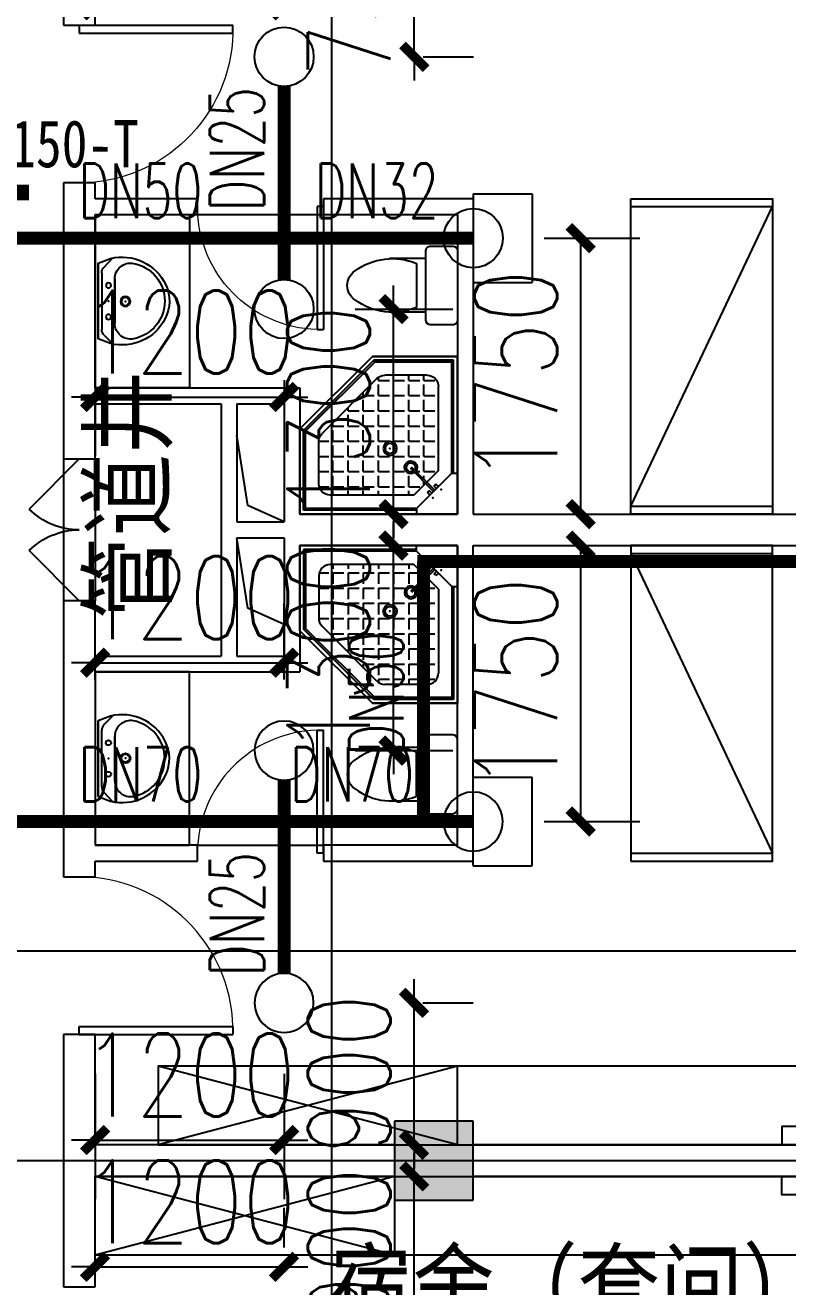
# Model space of a CAD drawing. Extents: x 0 to 2838408, y -923048 to 203859.
# Drawn here: x 2778019 to 2782859, y -661341 to -653341 of the extents above; entities that cross this region are included whole.
import ezdxf
from ezdxf.enums import TextEntityAlignment as Align

# ---------------------------------------------------------------- set-up
doc = ezdxf.new("R2010")
doc.units = 0
doc.header["$LTSCALE"] = 1000
for name, color, linetype in [('A-Fixt', 81, 'Continuous'), ('CLAYER', 7, 'Continuous'), ('COLUMN', 9, 'Continuous'), ('DOOR_FIRE', 4, 'Continuous'), ('DOTE', 8, 'Continuous'), ('EQUIP_喷头', 7, 'Continuous'), ('PIPE-喷淋', 6, 'Continuous'), ('PUB_HATCH', 8, 'Continuous'), ('PUB_TEXT', 7, 'Continuous'), ('TEXT_喷淋', 7, 'Continuous'), ('TWT_DIM', 3, 'Continuous'), ('WALL', 9, 'Continuous'), ('WINDOW', 4, 'Continuous'), ('XREF', 8, 'Continuous'), ('抗震支吊架', 2, 'Continuous'), ('洁具', 213, 'Continuous')]:
    doc.layers.add(name, color=color, linetype=linetype)
doc.styles.add('_TCH_DIM_T3', font='SIMPLEX', dxfattribs={"width": 0.75, "bigfont": 'HZTXT'})
doc.styles.add('_TWT_PIPEDN', font='SIMPLEX', dxfattribs={"width": 0.8, "height": 2.3, "bigfont": 'HZTXT'})
doc.styles.add('kzcad', font='', dxfattribs={"width": 0.8})
doc.styles.get("Standard").update_dxf_attribs({"font": 'geniso.shx', "bigfont": 'hztxt.shx'})
doc.styles.get('kzcad').set_extended_font_data('SimSun')
doc.dimstyles.new('_TWT_ARCH&&150', dxfattribs={"dimtxt": 525, "dimasz": 150, "dimexe": 375, "dimexo": 450, "dimgap": 150, "dimtad": 1, "dimdec": 0, "dimzin": 0, "dimdsep": 46, "dimtxsty": '_TCH_DIM_T3', "dimblk": 'ARCHTICK', "dimcen": 0.09, "dimclrt": 7, "dimazin": 2, "dimtfac": 1, "dimtdec": 0, "dimtix": 1, "dimtmove": 2, "dimatfit": 3, "dimfxl": 1, "dimtolj": 1, "dimtzin": 0, "dimarcsym": 0})

# ---------------------------------------------------------------- blocks, each defined once
blk = doc.blocks.new('1F平面-CAD导入_dwg_Drawing4_t3_dwg_$plan$00001613-474159-1F-927810-1F')
at = {"layer": '洁具'}
for p, q in [((-30, 250), (-170, 250)), ((-200, 169.7), (-430.4, 169.7)), ((-260.4, -139.7), (-260.4, 139.7)), ((-200, -169.7), (-200, -220)), ((-170, -250), (-30, -250))]:
    blk.add_line(p, q, dxfattribs=at)
for points in [[(-200, 220), (-200, 169.7), (-200, -169.7), (-430.4, -169.7)], [(0, -220), (0, 220)]]:
    blk.add_lwpolyline(points, dxfattribs=at)
for centre, radius, start, end in [((-170, 220), 30, 90, 180), ((-30, 220), 30, 0, 90), ((-412.8, -227.4), 397.5, 67.45048, 126.63814), ((-589.6, 0), 109.8, 123.45086, 236.54914), ((-412.8, 227.4), 397.5, 233.36186, 292.54952), ((-170, -220), 30, 180, 270), ((-30, -220), 30, 270, 0)]:
    blk.add_arc(centre, radius, start, end, dxfattribs=at)
blk = doc.blocks.new('$lvtry$00000169')
at = {"color": 0}
for p, q in [((258.9, -36), (258.9, 0)), ((258.9, -36), (36, -258.9)), ((258.9, -24), (976, -24)), ((258.9, -36), (964, -36)), ((964, -36), (976, -24)), ((964, -36), (964, -525.1)), ((976, -24), (976, -530.1)), ((276.1, -120), (120, -276.1)), ((143.9, -151), (290.7, -298.1)), ((151, -143.9), (297.8, -291)), ((269.6, -212.7), (269.6, -142.7)), ((276.1, -120), (808, -120)), ((365.9, -212.7), (365.9, -142.7)), ((462.1, -212.7), (462.1, -142.7)), ((558.4, -212.7), (558.4, -142.7)), ((654.6, -212.7), (654.6, -142.7)), ((750.9, -212.7), (750.9, -142.7)), ((847.1, -212.7), (847.1, -142.7)), ((173.4, -308.9), (173.4, -238.9)), ((183.4, -212.7), (205.5, -212.7)), ((219.6, -212.7), (243.4, -212.7)), ((269.6, -212.7), (339.6, -212.7)), ((269.6, -262.8), (269.6, -238.9)), ((365.9, -212.7), (435.9, -212.7)), ((365.9, -308.9), (365.9, -238.9)), ((462.1, -212.7), (532.1, -212.7)), ((462.1, -308.9), (462.1, -238.9)), ((558.4, -212.7), (628.4, -212.7)), ((558.4, -308.9), (558.4, -238.9)), ((654.6, -212.7), (724.6, -212.7)), ((654.6, -308.9), (654.6, -238.9)), ((750.9, -212.7), (820.9, -212.7)), ((750.9, -308.9), (750.9, -238.9)), ((847.1, -212.7), (880, -212.7)), ((847.1, -308.9), (847.1, -238.9)), ((880, -192), (880, -460.5)), ((36, -258.9), (0, -258.9)), ((24, -258.9), (24, -976)), ((36, -258.9), (36, -964)), ((120, -276.1), (120, -808)), ((120, -308.9), (147.1, -308.9)), ((173.4, -308.9), (243.4, -308.9)), ((334.3, -308.9), (339.6, -308.9)), ((365.9, -308.9), (435.9, -308.9)), ((462.1, -308.9), (532.1, -308.9)), ((558.4, -308.9), (628.4, -308.9)), ((654.6, -308.9), (724.6, -308.9)), ((750.9, -308.9), (820.9, -308.9)), ((847.1, -308.9), (880, -308.9)), ((173.4, -405.2), (173.4, -335.2)), ((269.6, -405.2), (269.6, -335.2)), ((365.9, -405.2), (365.9, -335.2)), ((462.1, -405.2), (462.1, -335.2)), ((558.4, -405.2), (558.4, -335.2)), ((654.6, -405.2), (654.6, -335.2)), ((750.9, -405.2), (750.9, -335.2)), ((847.1, -405.2), (847.1, -335.2)), ((120, -405.2), (147.1, -405.2)), ((173.4, -405.2), (243.4, -405.2)), ((173.4, -501.4), (173.4, -431.4)), ((269.6, -405.2), (339.6, -405.2)), ((269.6, -501.4), (269.6, -431.4)), ((365.9, -405.2), (378.6, -405.2)), ((365.9, -501.4), (365.9, -431.4)), ((462.1, -405.2), (532.1, -405.2)), ((462.1, -501.4), (462.1, -431.4)), ((558.4, -405.2), (628.4, -405.2)), ((558.4, -501.4), (558.4, -431.4)), ((654.6, -405.2), (724.6, -405.2)), ((654.6, -501.4), (654.6, -431.4)), ((750.9, -405.2), (820.9, -405.2)), ((750.9, -501.4), (750.9, -431.4)), ((847.1, -405.2), (880, -405.2)), ((847.1, -501.4), (847.1, -431.4)), ((120, -501.4), (147.1, -501.4)), ((173.4, -501.4), (243.4, -501.4)), ((173.4, -597.7), (173.4, -527.7)), ((269.6, -501.4), (339.6, -501.4)), ((269.6, -597.7), (269.6, -527.7)), ((365.9, -501.4), (435.9, -501.4)), ((365.9, -597.7), (365.9, -527.7)), ((462.1, -501.4), (532.1, -501.4)), ((462.1, -597.7), (462.1, -527.7)), ((858.9, -511.4), (511.4, -858.9)), ((964, -525.1), (525.1, -964)), ((976, -530.1), (530.1, -976)), ((558.4, -501.4), (628.4, -501.4)), ((558.4, -597.7), (558.4, -527.7)), ((654.6, -501.4), (724.6, -501.4)), ((654.6, -597.7), (654.6, -527.7)), ((750.9, -501.4), (820.9, -501.4)), ((750.9, -597.7), (750.9, -527.7)), ((847.1, -501.4), (867.2, -501.4)), ((964, -525.1), (976, -530.1)), ((120, -597.7), (147.1, -597.7)), ((173.4, -597.7), (243.4, -597.7)), ((173.4, -693.9), (173.4, -623.9)), ((269.6, -597.7), (339.6, -597.7)), ((269.6, -693.9), (269.6, -623.9)), ((365.9, -597.7), (435.9, -597.7)), ((365.9, -693.9), (365.9, -623.9)), ((462.1, -597.7), (532.1, -597.7)), ((462.1, -693.9), (462.1, -623.9)), ((558.4, -597.7), (628.4, -597.7)), ((558.4, -693.9), (558.4, -623.9)), ((654.6, -597.7), (724.6, -597.7)), ((654.6, -693.9), (654.6, -623.9)), ((750.9, -597.7), (772.6, -597.7)), ((120, -693.9), (147.1, -693.9)), ((173.4, -693.9), (243.4, -693.9)), ((269.6, -693.9), (339.6, -693.9)), ((365.9, -693.9), (435.9, -693.9)), ((462.1, -693.9), (532.1, -693.9)), ((558.4, -693.9), (628.4, -693.9)), ((654.6, -693.9), (676.4, -693.9)), ((120, -790.2), (147.1, -790.2)), ((173.4, -790.2), (173.4, -720.2)), ((173.4, -790.2), (243.4, -790.2)), ((269.6, -790.2), (269.6, -720.2)), ((269.6, -790.2), (339.6, -790.2)), ((365.9, -790.2), (365.9, -720.2)), ((365.9, -790.2), (435.9, -790.2)), ((462.1, -790.2), (462.1, -720.2)), ((462.1, -790.2), (532.1, -790.2)), ((558.4, -790.2), (558.4, -720.2)), ((558.4, -790.2), (580.1, -790.2)), ((173.4, -877.5), (173.4, -816.4)), ((192, -880), (460.5, -880)), ((269.6, -880), (269.6, -816.4)), ((365.9, -880), (365.9, -816.4)), ((462.1, -880), (462.1, -816.4)), ((36, -964), (24, -976)), ((24, -976), (530.1, -976)), ((36, -964), (525.1, -964)), ((525.1, -964), (530.1, -976))]:
    blk.add_line(p, q, dxfattribs=at)
blk.add_lwpolyline([(0, 0), (0, -1000), (540, -1000), (1000, -540), (1000, 0)], close=True)
for points in [[(0, 0), (0, -1000)], [(0, 0), (1000, 0)], [(1000, 0), (1000, -540)], [(189.7, -136.1), (177.9, -147.9), (162.5, -132.5), (174.3, -120.7)], [(136.1, -189.7), (147.9, -177.9), (132.5, -162.5), (120.7, -174.3)], [(1000, -540), (540, -1000)], [(0, -1000), (540, -1000)]]:
    blk.add_lwpolyline(points, close=True, dxfattribs=at)
for radius in [43.8, 31.1]:
    blk.add_circle((416.2, -427.6), radius, dxfattribs=at)
for centre, radius, start, end in [((808, -192), 72, 0, 90), ((296, -295.7), 40.6, 142.58296, 128.41974), ((296, -295.7), 28.6, 145.82801, 125.65986), ((808, -460.5), 72, 315, 0), ((192, -808), 72, 180, 270), ((460.5, -808), 72, 270, 315)]:
    blk.add_arc(centre, radius, start, end, dxfattribs=at)
for p in [(103.2, -155.8, 0), (156.1, -102.2, 0), (415.8, -428.1, 0)]:
    blk.add_point(p, dxfattribs=at)
blk = doc.blocks.new('$lvtry$00000178')
at = {"color": 0}
for p, q in [((-238.4, 0), (238.4, 0)), ((-214.1, -36.1), (-272.1, -90.6)), ((-179.8, -22.5), (180.1, -22.5)), ((215.7, -37.5), (268.3, -90.8)), ((-141.7, -105.2), (140.2, -105.2)), ((140.2, -105.2), (-141.7, -105.2))]:
    blk.add_line(p, q, dxfattribs=at)
blk.add_lwpolyline([(-103.6, -429.7, 0.224698), (110.4, -425.4, 0.348046), (268.9, -78.5), (239.5, 0), (-241.3, 0), (-270.7, -78.5, 0.356844)], format="xyb", close=True, dxfattribs=at)
for centre, radius in [((-100, -65), 16.3), ((100, -65), 16.3), ((1.4, -172.5), 31.6)]:
    blk.add_circle(centre, radius, dxfattribs=at)
at = {"color": 0, "lineweight": 13}
blk.add_circle((1.4, -172.5), 23, dxfattribs=at)
at = {"color": 0}
for centre, radius, start, end in [((-179.8, -72.5), 50, 90, 133.18096), ((180.1, -72.5), 50, 44.56072, 90), ((-141.7, -205.2), 100, 90, 190.56023), ((140.2, -205.2), 100, 349.43977, 90), ((-0.7, -179), 243.4, 190.56023, 349.43977)]:
    blk.add_arc(centre, radius, start, end, dxfattribs=at)
for p in [(0, -65), (1.4, -172.5)]:
    blk.add_point(p, dxfattribs=at)
blk = doc.blocks.new('A$C70365C93')
at = {"layer": '洁具'}
blk.add_lwpolyline([(-1900, 2300), (-1900, 1700), (-800, 1700), (-800, 2300)], close=True, dxfattribs=at)
blk.add_blockref('$lvtry$00000178', (-1350, 2280), dxfattribs=at)
at = {"layer": '洁具', "rotation": 180}
blk.add_blockref('$lvtry$00000169', (0, 0), dxfattribs=at)
at = {"layer": '洁具', "extrusion": (0, 0, -1), "xscale": -1, "zscale": -1, "rotation": 90}
blk.add_blockref('1F平面-CAD导入_dwg_Drawing4_t3_dwg_$plan$00001613-474159-1F-927810-1F', (1450, 0), dxfattribs=at)
blk = doc.blocks.new('单人床')
at = {"layer": 'A-Fixt'}
for p, q in [((47773.8, 13973.4), (48673.8, 13973.4)), ((47773.8, 12073.4), (48673.8, 13973.4)), ((47773.8, 12073.4), (48673.8, 12073.4))]:
    blk.add_line(p, q, dxfattribs=at)
blk.add_lwpolyline([(47773.8, 14023.4), (48673.8, 14023.4), (48673.8, 12023.4), (47773.8, 12023.4), (47773.8, 14023.4)], dxfattribs=at)
blk = doc.blocks.new('宿舍')
at = {"layer": 'A-Fixt'}
for p, q in [((47853.8, 13801.7), (48353.8, 15701.7)), ((48353.8, 13801.7), (47853.8, 15701.7)), ((47853.8, 13801.7), (48353.8, 13801.7))]:
    blk.add_line(p, q, dxfattribs=at)
for points in [[(47853.8, 8601.7), (48353.8, 8601.7), (48353.8, 15701.7), (47853.8, 15701.7)], [(47853.8, 10676.1), (47970.5, 10676.1), (47970.5, 11742.6), (47853.8, 11742.6)]]:
    blk.add_lwpolyline(points, close=True, dxfattribs=at)
at = {"xscale": -1, "rotation": 90}
blk.add_blockref('单人床', (63677.2, 60475.5), dxfattribs=at)
blk = doc.blocks.new('宿舍套件')
at = {"layer": 'A-Fixt'}
for p, q in [((47853.8, 14201.7), (48353.8, 16101.7)), ((48353.8, 14201.7), (47853.8, 16101.7)), ((47853.8, 14201.7), (48353.8, 14201.7))]:
    blk.add_line(p, q, dxfattribs=at)
for points in [[(47853.8, 8601.7), (48353.8, 8601.7), (48353.8, 16101.7), (47853.8, 16101.7)], [(47853.8, 10676.1), (47970.5, 10676.1), (47970.5, 11742.6), (47853.8, 11742.6)]]:
    blk.add_lwpolyline(points, close=True, dxfattribs=at)
blk = doc.blocks.new('$DorLib2D$00000116')
at = {"color": 0}
for p, q in [((-0.5, 0), (-0.1464, 0.3536)), ((0.5, 0), (0.1464, 0.3536))]:
    blk.add_line(p, q, dxfattribs=at)
for centre, start, end in [((-0.5, 0), 0, 45), ((0.5, 0), 135, 180)]:
    blk.add_arc(centre, 0.5, start, end, dxfattribs=at)
blk = doc.blocks.new('$DorLib2D$00000001')
for p, q in [((0.45, 0.975), (0.5, 0.975)), ((0.45, 0), (0.45, 0.975)), ((0.5, 0), (0.5, 0.975)), ((0.5, 0), (0.45, 0))]:
    blk.add_line(p, q)
at = {"lineweight": 13}
blk.add_arc((0.475, 0), 0.975, 91.46928, 180, dxfattribs=at)
blk = doc.blocks.new('4F1')
at = {"layer": 'PUB_HATCH'}
blk.add_hatch(color=256, dxfattribs=at).paths.add_polyline_path([(2444816.7, -660291.3), (2444316.7, -660291.3), (2444316.7, -660791.3), (2444816.7, -660791.3)])
for points in [[(2443616.7, -656491.3), (2443386.5, -656387.7), (2443316.7, -655941.3)], [(2443616.7, -657141.3), (2443386.5, -657037.7), (2443316.7, -656591.3)]]:
    blk.add_lwpolyline(points)
at = {"layer": 'COLUMN'}
for p, q in [((2444816.7, -660291.3), (2444316.7, -660291.3)), ((2444316.7, -660291.3), (2444316.7, -660791.3)), ((2444816.7, -660791.3), (2444816.7, -660291.3)), ((2444316.7, -660791.3), (2444816.7, -660791.3))]:
    blk.add_line(p, q, dxfattribs=at)
at = {"layer": 'Defpoints', "color": 250}
blk.add_lwpolyline([(2326685.8, -586096.2), (2468623.3, -586096.2), (2468623.3, -659212.9), (2326685.8, -659212.9)], close=True, dxfattribs=at)
at = {"layer": 'DOOR_FIRE'}
for p, q in [((2442216.7, -656091.3), (2442216.7, -656991.3)), ((2442416.7, -656091.3), (2442416.7, -656991.3))]:
    blk.add_line(p, q, dxfattribs=at)
at = {"layer": 'DOTE'}
for p, q in [((2443916.7, -606941.3), (2443916.7, -690141.3)), ((2435862.3, -660541.3), (2453916.7, -660541.3))]:
    blk.add_line(p, q, dxfattribs=at)
at = {"layer": 'WALL'}
for p, q in [((2442216.7, -652541.3), (2442216.7, -653341.3)), ((2442416.7, -653341.3), (2442416.7, -652641.3)), ((2442216.7, -653341.3), (2442416.7, -653341.3)), ((2442416.7, -654341.3), (2442216.7, -654341.3)), ((2442216.7, -654341.3), (2442216.7, -654441.3)), ((2442416.7, -654441.3), (2442416.7, -654341.3)), ((2442216.7, -654441.3), (2442216.7, -655641.3)), ((2443066.7, -654441.3), (2442416.7, -654441.3)), ((2443066.7, -654541.3), (2443066.7, -654441.3)), ((2444816.7, -654441.3), (2443866.7, -654441.3)), ((2443866.7, -654441.3), (2443866.7, -654541.3)), ((2444816.7, -654441.3), (2444816.7, -656441.3)), ((2442416.7, -654541.3), (2442416.7, -655641.3)), ((2442416.7, -654541.3), (2443066.7, -654541.3)), ((2443866.7, -654541.3), (2444716.7, -654541.3)), ((2444716.7, -654541.3), (2444716.7, -656441.3)), ((2442216.7, -655641.3), (2442216.7, -656091.3)), ((2442416.7, -655641.3), (2443216.7, -655641.3)), ((2443216.7, -655641.3), (2443716.7, -655641.3)), ((2443716.7, -655641.3), (2443716.7, -656441.3)), ((2442416.7, -656091.3), (2442416.7, -655741.3)), ((2442416.7, -655741.3), (2443216.7, -655741.3)), ((2443216.7, -655741.3), (2443216.7, -656541.3)), ((2443316.7, -655741.3), (2443616.7, -655741.3)), ((2443316.7, -655741.3), (2443316.7, -656491.3)), ((2443616.7, -655741.3), (2443616.7, -656491.3)), ((2442216.7, -656091.3), (2442416.7, -656091.3)), ((2443716.7, -656441.3), (2444716.7, -656441.3)), ((2444816.7, -656441.3), (2450166.7, -656441.3)), ((2443216.7, -656541.3), (2443216.7, -657341.3)), ((2443316.7, -656491.3), (2443616.7, -656491.3)), ((2443316.7, -656591.3), (2443316.7, -657341.3)), ((2443316.7, -656591.3), (2443616.7, -656591.3)), ((2443616.7, -656591.3), (2443616.7, -657341.3)), ((2443716.7, -656641.3), (2443716.7, -657441.3)), ((2443716.7, -656641.3), (2444716.7, -656641.3)), ((2444716.7, -658541.3), (2444716.7, -656641.3)), ((2444816.7, -658641.3), (2444816.7, -656641.3)), ((2444816.7, -656641.3), (2450166.7, -656641.3)), ((2442416.7, -656991.3), (2442216.7, -656991.3)), ((2442216.7, -656991.3), (2442216.7, -657441.3)), ((2442416.7, -657341.3), (2442416.7, -656991.3)), ((2442416.7, -657341.3), (2443216.7, -657341.3)), ((2443316.7, -657341.3), (2443616.7, -657341.3)), ((2442216.7, -657441.3), (2442216.7, -658641.3)), ((2442416.7, -657441.3), (2442416.7, -658541.3)), ((2442416.7, -657441.3), (2443216.7, -657441.3)), ((2443216.7, -657441.3), (2443716.7, -657441.3)), ((2443066.7, -658541.3), (2442416.7, -658541.3)), ((2443066.7, -658641.3), (2443066.7, -658541.3)), ((2444716.7, -658541.3), (2443866.7, -658541.3)), ((2443866.7, -658541.3), (2443866.7, -658641.3)), ((2442216.7, -658641.3), (2442216.7, -658741.3)), ((2442416.7, -658641.3), (2443066.7, -658641.3)), ((2442416.7, -658741.3), (2442416.7, -658641.3)), ((2443866.7, -658641.3), (2444816.7, -658641.3)), ((2442216.7, -658741.3), (2442416.7, -658741.3)), ((2442416.7, -659741.3), (2442216.7, -659741.3)), ((2442216.7, -659741.3), (2442216.7, -660541.3)), ((2442416.7, -660441.3), (2442416.7, -659741.3)), ((2444316.7, -660441.3), (2442416.7, -660441.3)), ((2449916.7, -660441.3), (2444816.7, -660441.3)), ((2442216.7, -660541.3), (2442216.7, -661341.3)), ((2444316.7, -660641.3), (2442416.7, -660641.3)), ((2442416.7, -661341.3), (2442416.7, -660641.3)), ((2449916.7, -660641.3), (2444816.7, -660641.3)), ((2442216.7, -661341.3), (2442416.7, -661341.3))]:
    blk.add_line(p, q, dxfattribs=at)
at = {"layer": 'WINDOW'}
for p, q in [((2443066.7, -654541.3), (2443866.7, -654541.3)), ((2443066.7, -658541.3), (2443866.7, -658541.3))]:
    blk.add_line(p, q, dxfattribs=at)
at = {"xscale": -1, "rotation": 89.99999999992463}
for name, p in [('宿舍', (2458518.4, -604787.5)), ('A$C70365C93', (2444716.7, -656441.3)), ('宿舍套件', (2458518.4, -612787.5))]:
    blk.add_blockref(name, p, dxfattribs=at)
for name, p, rotation in [('A$C70365C93', (2444716.7, -656641.3), 89.99999999999997), ('宿舍', (2458518.4, -708295.1), 89.99999999529602)]:
    blk.add_blockref(name, p, dxfattribs=dict(rotation=rotation))
at = {"layer": 'DOOR_FIRE', "xscale": 900, "yscale": -900, "zscale": 200, "rotation": 269.9999999999852}
blk.add_blockref('$DorLib2D$00000116', (2442316.7, -656541.3), dxfattribs=at)
at = {"layer": 'WINDOW', "yscale": -1000, "rotation": 90}
for p, xscale, zscale in [((2442316.7, -653841.3), 1000, 1000), ((2442316.7, -659241.3), -1000, -1000)]:
    blk.add_blockref('$DorLib2D$00000001', p, dxfattribs=dict(at, xscale=xscale, zscale=zscale))
at = {"layer": 'WINDOW', "xscale": 800, "zscale": 800}
for p, yscale in [((2443466.7, -654491.3), -800), ((2443466.7, -658591.3), 800)]:
    blk.add_blockref('$DorLib2D$00000001', p, dxfattribs=dict(at, yscale=yscale))
at = {"layer": 'CLAYER'}
blk.add_text('管道井', height=525, rotation=90, dxfattribs=at).set_placement((2442903.7, -657108.9))
at = {"layer": 'PUB_TEXT'}
blk.add_text('宿舍（套间）', height=525, dxfattribs=at).set_placement((2443903.8, -661636.2))
blk = doc.blocks.new('_ArchTick')
at = {"color": 0, "linetype": 'ByBlock', "const_width": 0.4}
blk.add_lwpolyline([(-0.5, -0.5), (0.5, 0.5)], dxfattribs=at)
blk = doc.blocks.new('*D2783')
at = {"layer": 'Defpoints', "color": 0, "linetype": 'ByBlock', "transparency": 16777216}
for p in [(2779662.5, -655141.3), (2780357.4, -655141.3), (2779662.5, -656441.3)]:
    blk.add_point(p, dxfattribs=at)
at = {"layer": 'TWT_DIM', "color": 0, "linetype": 'ByBlock', "lineweight": -2, "transparency": 16777216}
for p, q in [((2780357.4, -655141.3), (2780357.4, -654991.3)), ((2780112.5, -655141.3), (2780732.4, -655141.3)), ((2780357.4, -656441.3), (2780357.4, -655141.3)), ((2780112.5, -656441.3), (2780732.4, -656441.3)), ((2780357.4, -656441.3), (2780357.4, -656591.3))]:
    blk.add_line(p, q, dxfattribs=at)
at = {"layer": 'TWT_DIM', "color": 0, "linetype": 'ByBlock', "lineweight": -2, "transparency": 16777216, "xscale": 150, "yscale": 150, "zscale": 150}
for p, rotation in [((2780357.4, -655141.3), 270), ((2780357.4, -656441.3), 90)]:
    blk.add_blockref('_ArchTick', p, dxfattribs=dict(at, rotation=rotation))
at = {"layer": 'TWT_DIM', "color": 7, "linetype": 'ByBlock', "transparency": 16777216, "insert": (2779944.9, -655791.3), "char_height": 525, "attachment_point": 5, "rotation": 90, "style": '_TCH_DIM_T3'}
blk.add_mtext('\\A1;1300', dxfattribs=at)
blk = doc.blocks.new('*D2784')
at = {"layer": 'Defpoints', "color": 0, "linetype": 'ByBlock', "transparency": 16777216}
for p in [(2779662.5, -656641.3), (2780357.4, -656641.3), (2779662.5, -657941.3)]:
    blk.add_point(p, dxfattribs=at)
at = {"layer": 'TWT_DIM', "color": 0, "linetype": 'ByBlock', "lineweight": -2, "transparency": 16777216}
for p, q in [((2780357.4, -656641.3), (2780357.4, -656491.3)), ((2780112.5, -656641.3), (2780732.4, -656641.3)), ((2780357.4, -657941.3), (2780357.4, -656641.3)), ((2780112.5, -657941.3), (2780732.4, -657941.3)), ((2780357.4, -657941.3), (2780357.4, -658091.3))]:
    blk.add_line(p, q, dxfattribs=at)
at = {"layer": 'TWT_DIM', "color": 0, "linetype": 'ByBlock', "lineweight": -2, "transparency": 16777216, "xscale": 150, "yscale": 150, "zscale": 150}
for p, rotation in [((2780357.4, -656641.3), 270), ((2780357.4, -657941.3), 90)]:
    blk.add_blockref('_ArchTick', p, dxfattribs=dict(at, rotation=rotation))
at = {"layer": 'TWT_DIM', "color": 7, "linetype": 'ByBlock', "transparency": 16777216, "insert": (2779944.9, -657291.3), "char_height": 525, "attachment_point": 5, "rotation": 90, "style": '_TCH_DIM_T3'}
blk.add_mtext('\\A1;1300', dxfattribs=at)
blk = doc.blocks.new('*D2785')
at = {"layer": 'Defpoints', "color": 0, "linetype": 'ByBlock', "transparency": 16777216}
for p in [(2780862.5, -656641.3), (2781544.9, -656641.3), (2780862.5, -658391.3)]:
    blk.add_point(p, dxfattribs=at)
at = {"layer": 'TWT_DIM', "color": 0, "linetype": 'ByBlock', "lineweight": -2, "transparency": 16777216}
for p, q in [((2781312.5, -656641.3), (2781919.9, -656641.3)), ((2781544.9, -658391.3), (2781544.9, -656641.3)), ((2781312.5, -658391.3), (2781919.9, -658391.3))]:
    blk.add_line(p, q, dxfattribs=at)
at = {"layer": 'TWT_DIM', "color": 0, "linetype": 'ByBlock', "lineweight": -2, "transparency": 16777216, "xscale": 150, "yscale": 150, "zscale": 150}
for p, rotation in [((2781544.9, -656641.3), 90), ((2781544.9, -658391.3), 270)]:
    blk.add_blockref('_ArchTick', p, dxfattribs=dict(at, rotation=rotation))
at = {"layer": 'TWT_DIM', "color": 7, "linetype": 'ByBlock', "transparency": 16777216, "insert": (2781132.4, -657516.3), "char_height": 525, "attachment_point": 5, "rotation": 90, "style": '_TCH_DIM_T3'}
blk.add_mtext('\\A1;1750', dxfattribs=at)
blk = doc.blocks.new('*D2786')
at = {"layer": 'Defpoints', "color": 0, "linetype": 'ByBlock', "transparency": 16777216}
for p in [(2779662.5, -657383.6), (2778462.5, -657941.3), (2779662.5, -657941.3)]:
    blk.add_point(p, dxfattribs=at)
at = {"layer": 'TWT_DIM', "color": 0, "linetype": 'ByBlock', "lineweight": -2, "transparency": 16777216}
for p, q in [((2778462.5, -657491.3), (2778462.5, -657008.6)), ((2779662.5, -657491.3), (2779662.5, -657008.6)), ((2778462.5, -657383.6), (2778312.5, -657383.6)), ((2778462.5, -657383.6), (2779662.5, -657383.6)), ((2779662.5, -657383.6), (2779812.5, -657383.6))]:
    blk.add_line(p, q, dxfattribs=at)
at = {"layer": 'TWT_DIM', "color": 0, "linetype": 'ByBlock', "lineweight": -2, "transparency": 16777216, "xscale": 150, "yscale": 150, "zscale": 150}
blk.add_blockref('_ArchTick', (2778462.5, -657383.6), dxfattribs=at)
at = {"layer": 'TWT_DIM', "color": 0, "linetype": 'ByBlock', "lineweight": -2, "transparency": 16777216, "xscale": 150, "yscale": 150, "zscale": 150, "rotation": 180}
blk.add_blockref('_ArchTick', (2779662.5, -657383.6), dxfattribs=at)
at = {"layer": 'TWT_DIM', "color": 7, "linetype": 'ByBlock', "transparency": 16777216, "insert": (2779062.5, -656971.1), "char_height": 525, "attachment_point": 5, "style": '_TCH_DIM_T3'}
blk.add_mtext('\\A1;1200', dxfattribs=at)
blk = doc.blocks.new('*D2787')
at = {"layer": 'Defpoints', "color": 0, "linetype": 'ByBlock', "transparency": 16777216}
for p in [(2780862.5, -654691.3), (2781544.9, -654691.3), (2780862.5, -656441.3)]:
    blk.add_point(p, dxfattribs=at)
at = {"layer": 'TWT_DIM', "color": 0, "linetype": 'ByBlock', "lineweight": -2, "transparency": 16777216}
for p, q in [((2781312.5, -654691.3), (2781919.9, -654691.3)), ((2781544.9, -656441.3), (2781544.9, -654691.3)), ((2781312.5, -656441.3), (2781919.9, -656441.3))]:
    blk.add_line(p, q, dxfattribs=at)
at = {"layer": 'TWT_DIM', "color": 0, "linetype": 'ByBlock', "lineweight": -2, "transparency": 16777216, "xscale": 150, "yscale": 150, "zscale": 150}
for p, rotation in [((2781544.9, -654691.3), 90), ((2781544.9, -656441.3), 270)]:
    blk.add_blockref('_ArchTick', p, dxfattribs=dict(at, rotation=rotation))
at = {"layer": 'TWT_DIM', "color": 7, "linetype": 'ByBlock', "transparency": 16777216, "insert": (2781132.4, -655566.3), "char_height": 525, "attachment_point": 5, "rotation": 90, "style": '_TCH_DIM_T3'}
blk.add_mtext('\\A1;1750', dxfattribs=at)
blk = doc.blocks.new('*D2788')
at = {"layer": 'Defpoints', "color": 0, "linetype": 'ByBlock', "transparency": 16777216}
for p in [(2780095.3, -652791.3), (2780488.7, -652791.3), (2780095.3, -653541.3)]:
    blk.add_point(p, dxfattribs=at)
at = {"layer": 'TWT_DIM', "color": 0, "linetype": 'ByBlock', "lineweight": -2, "transparency": 16777216}
for p, q in [((2780488.7, -652791.3), (2780488.7, -652641.3)), ((2780488.7, -653541.3), (2780488.7, -652791.3)), ((2780545.3, -652791.3), (2780863.7, -652791.3)), ((2780488.7, -653541.3), (2780488.7, -653691.3)), ((2780545.3, -653541.3), (2780863.7, -653541.3))]:
    blk.add_line(p, q, dxfattribs=at)
at = {"layer": 'TWT_DIM', "color": 0, "linetype": 'ByBlock', "lineweight": -2, "transparency": 16777216, "xscale": 150, "yscale": 150, "zscale": 150}
for p, rotation in [((2780488.7, -652791.3), 270), ((2780488.7, -653541.3), 90)]:
    blk.add_blockref('_ArchTick', p, dxfattribs=dict(at, rotation=rotation))
at = {"layer": 'TWT_DIM', "color": 7, "linetype": 'ByBlock', "transparency": 16777216, "insert": (2780076.2, -653166.3), "char_height": 525, "attachment_point": 5, "rotation": 90, "style": '_TCH_DIM_T3'}
blk.add_mtext('\\A1;750', dxfattribs=at)
blk = doc.blocks.new('*D2789')
at = {"layer": 'Defpoints', "color": 0, "linetype": 'ByBlock', "transparency": 16777216}
for p in [(2778462.5, -655141.3), (2779662.5, -655141.3), (2779662.5, -655699)]:
    blk.add_point(p, dxfattribs=at)
at = {"layer": 'TWT_DIM', "color": 0, "linetype": 'ByBlock', "lineweight": -2, "transparency": 16777216}
for p, q in [((2778462.5, -655591.3), (2778462.5, -656074)), ((2779662.5, -655591.3), (2779662.5, -656074)), ((2778462.5, -655699), (2778312.5, -655699)), ((2778462.5, -655699), (2779662.5, -655699)), ((2779662.5, -655699), (2779812.5, -655699))]:
    blk.add_line(p, q, dxfattribs=at)
at = {"layer": 'TWT_DIM', "color": 0, "linetype": 'ByBlock', "lineweight": -2, "transparency": 16777216, "xscale": 150, "yscale": 150, "zscale": 150}
blk.add_blockref('_ArchTick', (2778462.5, -655699), dxfattribs=at)
at = {"layer": 'TWT_DIM', "color": 0, "linetype": 'ByBlock', "lineweight": -2, "transparency": 16777216, "xscale": 150, "yscale": 150, "zscale": 150, "rotation": 180}
blk.add_blockref('_ArchTick', (2779662.5, -655699), dxfattribs=at)
at = {"layer": 'TWT_DIM', "color": 7, "linetype": 'ByBlock', "transparency": 16777216, "insert": (2779062.5, -655286.5), "char_height": 525, "attachment_point": 5, "style": '_TCH_DIM_T3'}
blk.add_mtext('\\A1;1200', dxfattribs=at)
blk = doc.blocks.new('*D2790')
at = {"layer": 'Defpoints', "color": 0, "linetype": 'ByBlock', "transparency": 16777216}
for p in [(2779662.5, -653214.9), (2778462.5, -653541.3), (2779662.5, -653541.3)]:
    blk.add_point(p, dxfattribs=at)
at = {"layer": 'TWT_DIM', "color": 0, "linetype": 'ByBlock', "lineweight": -2, "transparency": 16777216}
for p, q in [((2778462.5, -653091.3), (2778462.5, -652839.9)), ((2779662.5, -653091.3), (2779662.5, -652839.9)), ((2778462.5, -653214.9), (2778312.5, -653214.9)), ((2778462.5, -653214.9), (2779662.5, -653214.9)), ((2779662.5, -653214.9), (2779812.5, -653214.9))]:
    blk.add_line(p, q, dxfattribs=at)
at = {"layer": 'TWT_DIM', "color": 0, "linetype": 'ByBlock', "lineweight": -2, "transparency": 16777216, "xscale": 150, "yscale": 150, "zscale": 150}
blk.add_blockref('_ArchTick', (2778462.5, -653214.9), dxfattribs=at)
at = {"layer": 'TWT_DIM', "color": 0, "linetype": 'ByBlock', "lineweight": -2, "transparency": 16777216, "xscale": 150, "yscale": 150, "zscale": 150, "rotation": 180}
blk.add_blockref('_ArchTick', (2779662.5, -653214.9), dxfattribs=at)
at = {"layer": 'TWT_DIM', "color": 7, "linetype": 'ByBlock', "transparency": 16777216, "insert": (2779062.5, -652802.4), "char_height": 525, "attachment_point": 5, "style": '_TCH_DIM_T3'}
blk.add_mtext('\\A1;1200', dxfattribs=at)
blk = doc.blocks.new('*D3283')
at = {"layer": 'Defpoints', "color": 0, "linetype": 'ByBlock', "transparency": 16777216}
for p in [(2780095.3, -660641.3), (2780488.7, -660641.3), (2780095.3, -661541.3)]:
    blk.add_point(p, dxfattribs=at)
at = {"layer": 'TWT_DIM', "color": 0, "linetype": 'ByBlock', "lineweight": -2, "transparency": 16777216}
for p, q in [((2780488.7, -660641.3), (2780488.7, -660491.3)), ((2780488.7, -661541.3), (2780488.7, -660641.3)), ((2780545.3, -660641.3), (2780863.7, -660641.3)), ((2780488.7, -661541.3), (2780488.7, -661691.3)), ((2780545.3, -661541.3), (2780863.7, -661541.3))]:
    blk.add_line(p, q, dxfattribs=at)
at = {"layer": 'TWT_DIM', "color": 0, "linetype": 'ByBlock', "lineweight": -2, "transparency": 16777216, "xscale": 150, "yscale": 150, "zscale": 150}
for p, rotation in [((2780488.7, -660641.3), 270), ((2780488.7, -661541.3), 90)]:
    blk.add_blockref('_ArchTick', p, dxfattribs=dict(at, rotation=rotation))
at = {"layer": 'TWT_DIM', "color": 7, "linetype": 'ByBlock', "transparency": 16777216, "insert": (2780076.2, -661091.3), "char_height": 525, "attachment_point": 5, "rotation": 90, "style": '_TCH_DIM_T3'}
blk.add_mtext('\\A1;900', dxfattribs=at)
blk = doc.blocks.new('*D3286')
at = {"layer": 'Defpoints', "color": 0, "linetype": 'ByBlock', "transparency": 16777216}
for p in [(2779662.5, -661214.9), (2778462.5, -661541.3), (2779662.5, -661541.3)]:
    blk.add_point(p, dxfattribs=at)
at = {"layer": 'TWT_DIM', "color": 0, "linetype": 'ByBlock', "lineweight": -2, "transparency": 16777216}
for p, q in [((2778462.5, -661091.3), (2778462.5, -660839.9)), ((2779662.5, -661091.3), (2779662.5, -660839.9)), ((2778462.5, -661214.9), (2778312.5, -661214.9)), ((2778462.5, -661214.9), (2779662.5, -661214.9)), ((2779662.5, -661214.9), (2779812.5, -661214.9))]:
    blk.add_line(p, q, dxfattribs=at)
at = {"layer": 'TWT_DIM', "color": 0, "linetype": 'ByBlock', "lineweight": -2, "transparency": 16777216, "xscale": 150, "yscale": 150, "zscale": 150}
blk.add_blockref('_ArchTick', (2778462.5, -661214.9), dxfattribs=at)
at = {"layer": 'TWT_DIM', "color": 0, "linetype": 'ByBlock', "lineweight": -2, "transparency": 16777216, "xscale": 150, "yscale": 150, "zscale": 150, "rotation": 180}
blk.add_blockref('_ArchTick', (2779662.5, -661214.9), dxfattribs=at)
at = {"layer": 'TWT_DIM', "color": 7, "linetype": 'ByBlock', "transparency": 16777216, "insert": (2779062.5, -660802.4), "char_height": 525, "attachment_point": 5, "style": '_TCH_DIM_T3'}
blk.add_mtext('\\A1;1200', dxfattribs=at)
blk = doc.blocks.new('*D3287')
at = {"layer": 'Defpoints', "color": 0, "linetype": 'ByBlock', "transparency": 16777216}
for p in [(2780093.7, -659541.3), (2780487, -659541.3), (2780093.7, -660441.3)]:
    blk.add_point(p, dxfattribs=at)
at = {"layer": 'TWT_DIM', "color": 0, "linetype": 'ByBlock', "lineweight": -2, "transparency": 16777216}
for p, q in [((2780487, -659541.3), (2780487, -659391.3)), ((2780487, -660441.3), (2780487, -659541.3)), ((2780543.7, -659541.3), (2780862, -659541.3)), ((2780487, -660441.3), (2780487, -660591.3)), ((2780543.7, -660441.3), (2780862, -660441.3))]:
    blk.add_line(p, q, dxfattribs=at)
at = {"layer": 'TWT_DIM', "color": 0, "linetype": 'ByBlock', "lineweight": -2, "transparency": 16777216, "xscale": 150, "yscale": 150, "zscale": 150}
for p, rotation in [((2780487, -659541.3), 270), ((2780487, -660441.3), 90)]:
    blk.add_blockref('_ArchTick', p, dxfattribs=dict(at, rotation=rotation))
at = {"layer": 'TWT_DIM', "color": 7, "linetype": 'ByBlock', "transparency": 16777216, "insert": (2780074.5, -659991.3), "char_height": 525, "attachment_point": 5, "rotation": 90, "style": '_TCH_DIM_T3'}
blk.add_mtext('\\A1;900', dxfattribs=at)
blk = doc.blocks.new('*D3288')
at = {"layer": 'Defpoints', "color": 0, "linetype": 'ByBlock', "transparency": 16777216}
for p in [(2778462.5, -659541.3), (2779662.5, -659541.3), (2779662.5, -660410.6)]:
    blk.add_point(p, dxfattribs=at)
at = {"layer": 'TWT_DIM', "color": 0, "linetype": 'ByBlock', "lineweight": -2, "transparency": 16777216}
for p, q in [((2778462.5, -659991.3), (2778462.5, -660785.6)), ((2779662.5, -659991.3), (2779662.5, -660785.6)), ((2778462.5, -660410.6), (2778312.5, -660410.6)), ((2778462.5, -660410.6), (2779662.5, -660410.6)), ((2779662.5, -660410.6), (2779812.5, -660410.6))]:
    blk.add_line(p, q, dxfattribs=at)
at = {"layer": 'TWT_DIM', "color": 0, "linetype": 'ByBlock', "lineweight": -2, "transparency": 16777216, "xscale": 150, "yscale": 150, "zscale": 150}
blk.add_blockref('_ArchTick', (2778462.5, -660410.6), dxfattribs=at)
at = {"layer": 'TWT_DIM', "color": 0, "linetype": 'ByBlock', "lineweight": -2, "transparency": 16777216, "xscale": 150, "yscale": 150, "zscale": 150, "rotation": 180}
blk.add_blockref('_ArchTick', (2779662.5, -660410.6), dxfattribs=at)
at = {"layer": 'TWT_DIM', "color": 7, "linetype": 'ByBlock', "transparency": 16777216, "insert": (2779062.5, -659998.1), "char_height": 525, "attachment_point": 5, "style": '_TCH_DIM_T3'}
blk.add_mtext('\\A1;1200', dxfattribs=at)
blk = doc.blocks.new('$TwtSys$00000125')
blk.add_circle((0, 0, 0), 1)
blk = doc.blocks.new('$TwtSys$00000131')
for p, q in [((-1.5, 0), (-1.5, 2)), ((-1.5, 2), (1.5, 2)), ((1.5, 0, 0), (1.5, 2, 0)), ((-1.5, 0), (-1, 0)), ((1, 0, 0), (1.5, 0, 0))]:
    blk.add_line(p, q)
blk.add_circle((0, 0), 1)

msp = doc.modelspace()

# ---------------------------------------------------------------- hatches: boundary and pattern name
at = {"layer": 'PIPE-喷淋', "linetype": 'ByBlock'}
for points in [[(2780548.2, -656741.3), (2780507, -656741.3), (2780507, -656700)], [(2780548.2, -656741.3), (2780548.2, -656700), (2780507, -656700)]]:
    msp.add_hatch(color=256, dxfattribs=at).paths.add_polyline_path(points)

# ---------------------------------------------------------------- linework, layer by layer
at = {"layer": 'PIPE-喷淋', "linetype": 'ByBlock', "ltscale": 1.5, "const_width": 82.5}
for points in [[(2779662.5, -653728.8), (2779662.5, -654691.3)], [(2779662.5, -654691.3), (2777862.5, -654691.3)], [(2780862.5, -654691.3), (2779662.5, -654691.3)], [(2779662.5, -654691.3), (2779662.5, -654953.8)], [(2780548.2, -658391.3), (2780548.2, -656741.3)], [(2780548.2, -656741.3), (2786112.5, -656741.3)], [(2779662.5, -658128.8), (2779662.5, -658391.3)], [(2779662.5, -658391.3), (2777862.5, -658391.3)], [(2779662.5, -658391.3), (2779662.5, -659353.8)], [(2780548.2, -658391.3), (2779662.5, -658391.3)], [(2780862.5, -658391.3), (2780548.2, -658391.3)]]:
    msp.add_lwpolyline(points, dxfattribs=at)
at = {"layer": '抗震支吊架', "color": 4, "const_width": 100}
msp.add_lwpolyline([(2777642.4, -654401.3), (2778042.4, -654401.3)], dxfattribs=at)

# ---------------------------------------------------------------- block references
at = {"layer": 'EQUIP_喷头', "linetype": 'ByBlock', "xscale": 187.5, "zscale": 187.5}
for name, p, yscale, rotation in [('$TwtSys$00000125', (2779662.5, -653541.3), 187.5, 270), ('$TwtSys$00000131', (2780862.5, -654691.3), 187.5, 270), ('$TwtSys$00000125', (2779662.5, -655141.3), 187.5, 270), ('$TwtSys$00000125', (2779662.5, -657941.3), -187.5, 89.99999999999999), ('$TwtSys$00000131', (2780862.5, -658391.3), -187.5, 89.99999999999999), ('$TwtSys$00000125', (2779662.5, -659541.3), -187.5, 89.99999999999999)]:
    msp.add_blockref(name, p, dxfattribs=dict(at, yscale=yscale, rotation=rotation))
at = {"layer": 'XREF'}
msp.add_blockref('4F1', (336045.8, 0), dxfattribs=at)

# ---------------------------------------------------------------- texts
at = {"layer": 'TEXT_喷淋', "color": 251, "linetype": 'ByBlock', "style": '_TWT_PIPEDN', "width": 0.64}
for s, p in [('DN25', (2779535, -654521.1)), ('DN50', (2780420.7, -657971.1)), ('DN25', (2779535, -659371.1))]:
    msp.add_text(s, height=345, rotation=90, dxfattribs=at).set_placement(p)
for s, p in [('DN50', (2778357.7, -654563.8)), ('DN32', (2779857.7, -654563.8))]:
    msp.add_text(s, height=345, dxfattribs=at).set_placement(p)
at = {"layer": 'TEXT_喷淋', "linetype": 'ByBlock', "style": '_TWT_PIPEDN', "width": 0.64}
for p in [(2778357.7, -658263.8), (2779700.6, -658263.8)]:
    msp.add_text('DN70', height=345, rotation=360, dxfattribs=at).set_placement(p)
at = {"layer": '抗震支吊架', "color": 4, "style": 'kzcad', "width": 0.8}
msp.add_text('KZS-DN150-T', height=300, rotation=359.88539, dxfattribs=at).set_placement((2777842.4, -654241.3), align=Align.CENTER)

# ---------------------------------------------------------------- dimensions: what is measured, and where the dimension line sits
at = {"layer": 'TWT_DIM', "linetype": 'ByBlock'}
for p1, p2, distance, picture, middle in [((2778462.5, -653541.3), (2779662.5, -653541.3), 326.4, '*D2790', (2779062.5, -652802.4)), ((2780095.3, -653541.3), (2780095.3, -652791.3), -393.4, '*D2788', (2780076.2, -653166.3)), ((2780862.5, -656441.3), (2780862.5, -654691.3), -682.4, '*D2787', (2781132.4, -655566.3)), ((2778462.5, -655141.3), (2779662.5, -655141.3), -557.7, '*D2789', (2779062.5, -655286.5)), ((2779662.5, -656441.3), (2779662.5, -655141.3), -694.8, '*D2783', (2779944.9, -655791.3)), ((2779662.5, -657941.3), (2779662.5, -656641.3), -694.8, '*D2784', (2779944.9, -657291.3)), ((2780862.5, -658391.3), (2780862.5, -656641.3), -682.4, '*D2785', (2781132.4, -657516.3)), ((2778462.5, -657941.3), (2779662.5, -657941.3), 557.7, '*D2786', (2779062.5, -656971.1)), ((2780093.7, -660441.3), (2780093.7, -659541.3), -393.4, '*D3287', (2780074.5, -659991.3)), ((2778462.5, -659541.3), (2779662.5, -659541.3), -869.3, '*D3288', (2779062.5, -659998.1)), ((2778462.5, -661541.3), (2779662.5, -661541.3), 326.4, '*D3286', (2779062.5, -660802.4)), ((2780095.3, -661541.3), (2780095.3, -660641.3), -393.4, '*D3283', (2780076.2, -661091.3))]:
    dim = msp.add_aligned_dim(p1=p1, p2=p2, distance=distance, dimstyle='_TWT_ARCH&&150', dxfattribs=at)
    dim.commit()
    dim.dimension.update_dxf_attribs({"geometry": picture, "text_midpoint": middle})

doc.saveas('drawing.dxf')
